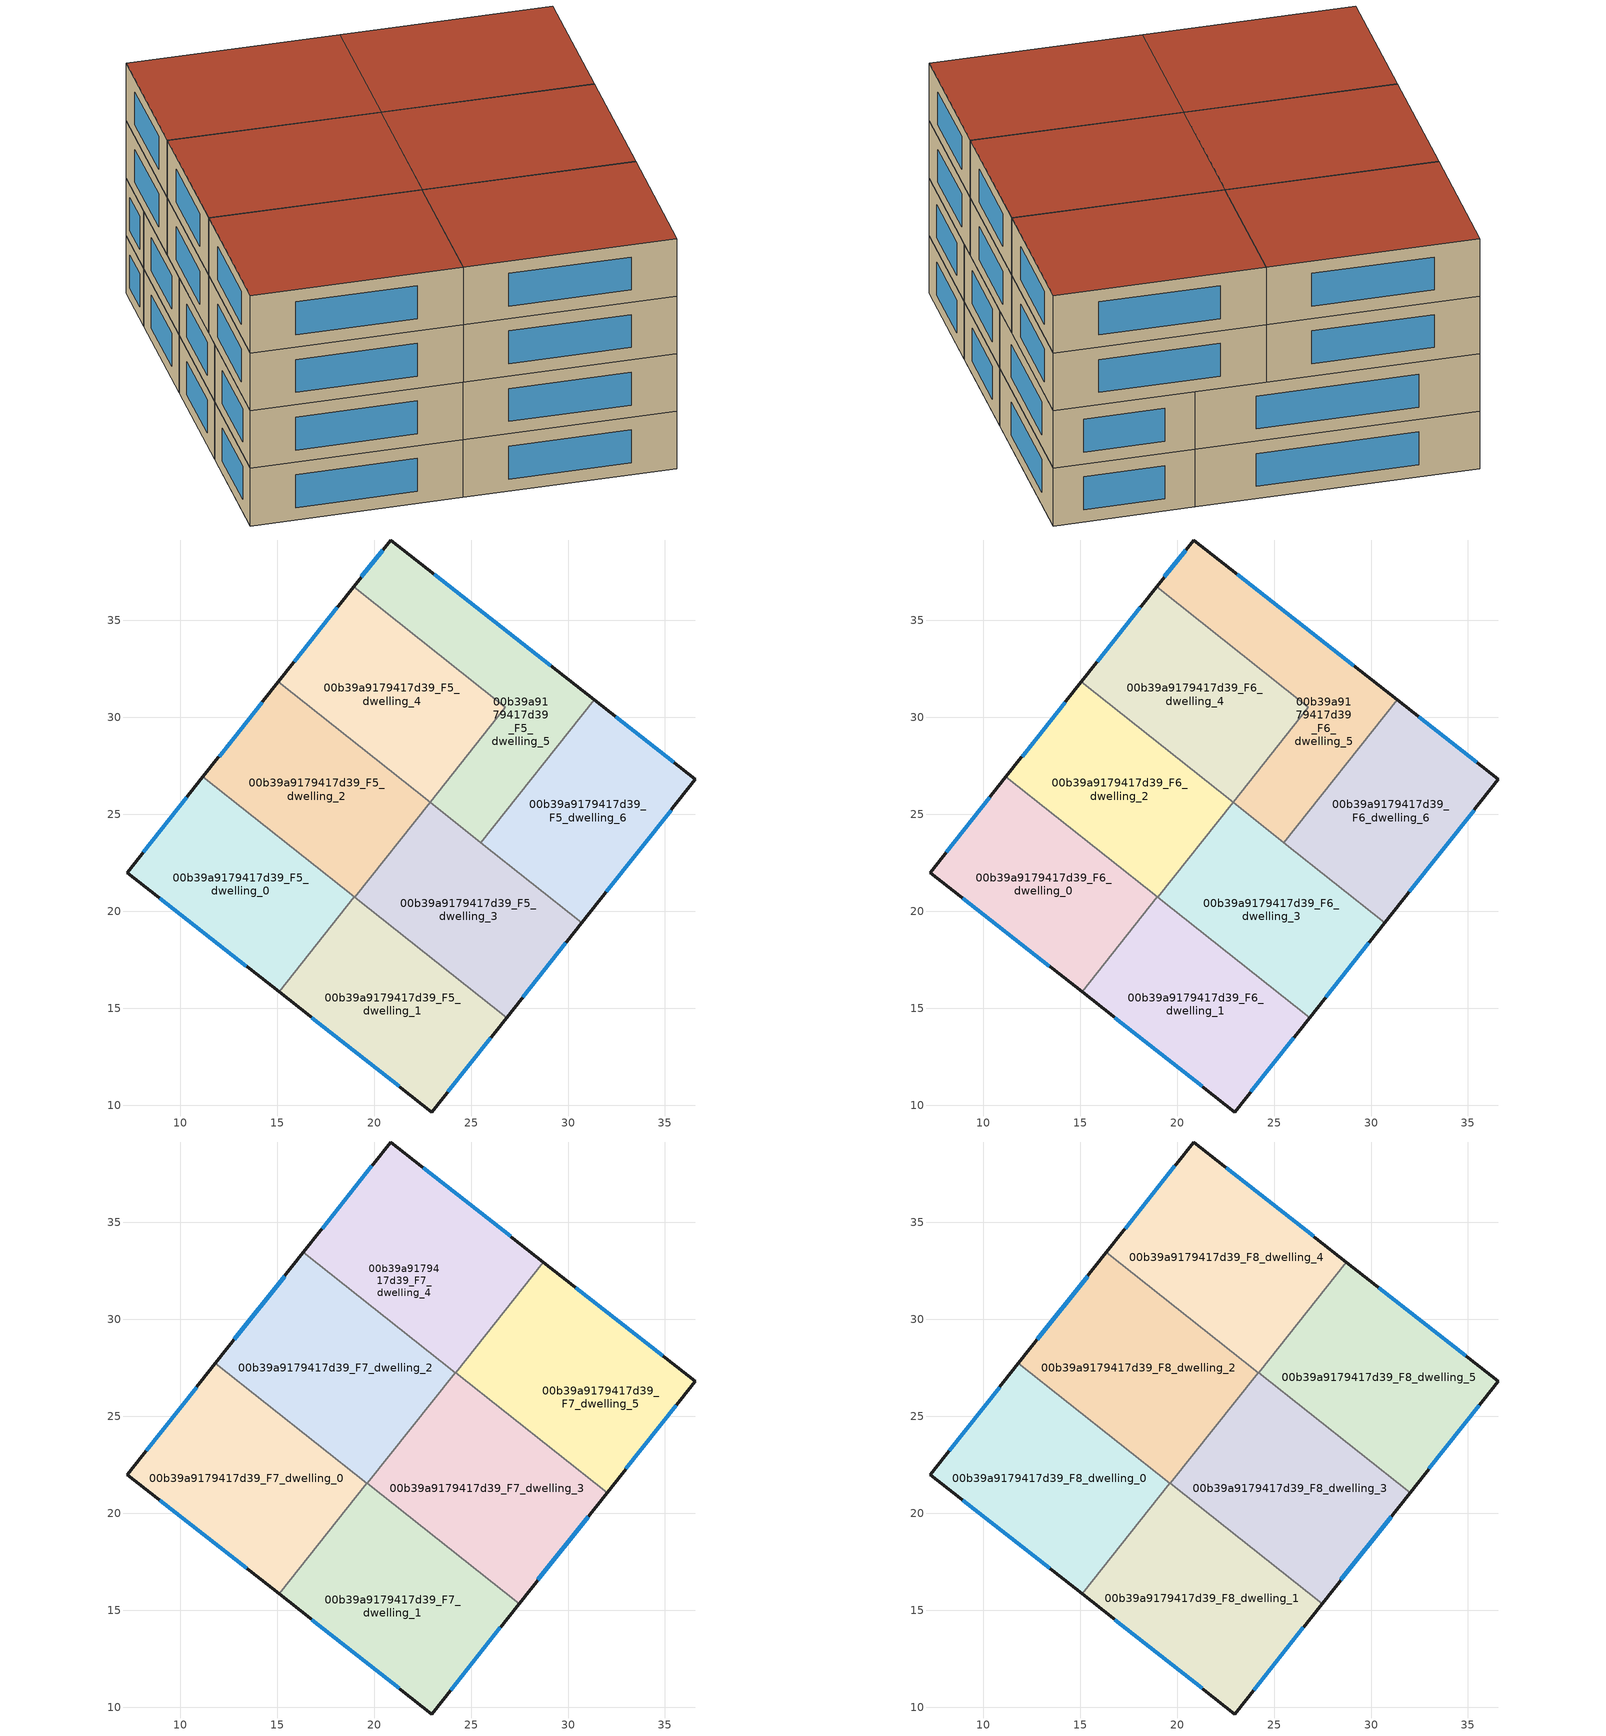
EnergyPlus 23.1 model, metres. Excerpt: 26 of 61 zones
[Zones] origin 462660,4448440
00b39a9179417d39_F5_dwelling_0
 floor to 00b39a9179417d39_F4_dwelling_0 (EU_floor_Construction): 18.98,20.74 15.1,15.84 7.27,21.99 11.18,26.92 z15
 wall outside (EU_wall_Construction): 11.18,26.92 7.27,21.99 15.1,15.84 z15:18
 wall to 00b39a9179417d39_F5_dwelling_1 (EU_wall_Construction): 15.1,15.84 18.98,20.74 z15:18
 wall to 00b39a9179417d39_F5_dwelling_2 (EU_wall_Construction): 18.98,20.74 11.18,26.92 z15:18
 window (EU_Window_Construction): 8.95,20.67 13.42,17.16 / 10.34,25.87 8.11,23.05 z15.64:17.36
00b39a9179417d39_F5_dwelling_1
 floor to 00b39a9179417d39_F4_dwelling_1 (EU_floor_Construction): 26.84,14.52 22.98,9.65 15.1,15.84 18.98,20.74 z15
 wall outside (EU_wall_Construction): 15.1,15.84 22.98,9.65 26.84,14.52 z15:18
 wall to 00b39a9179417d39_F5_dwelling_3 (EU_wall_Construction): 26.84,14.52 19.01,20.72 z15:18
 wall to 00b39a9179417d39_F5_dwelling_2 (EU_wall_Construction): 19.01,20.72 18.98,20.74 z15:18
 window (EU_Window_Construction): 23.8,10.69 26.01,13.48 / 16.79,14.51 21.29,10.98 z15.64:17.36
00b39a9179417d39_F5_dwelling_2
 floor to 00b39a9179417d39_F4_dwelling_2 (EU_floor_Construction): 22.89,25.62 19.01,20.72 11.18,26.92 15.06,31.82 z15
 wall outside (EU_wall_Construction): 15.06,31.82 11.18,26.92 z15:18
 wall to 00b39a9179417d39_F5_dwelling_4 (EU_wall_Construction): 22.89,25.62 15.06,31.82 z15:18
 wall to 00b39a9179417d39_F5_dwelling_3 (EU_wall_Construction): 19.01,20.72 22.89,25.62 z15:18
 window (EU_Window_Construction): 14.23,30.77 12.01,27.97 z15.64:17.36
00b39a9179417d39_F5_dwelling_3
 floor to 00b39a9179417d39_F4_dwelling_3 (EU_floor_Construction): 30.72,19.42 26.84,14.52 19.01,20.72 22.89,25.62 z15
 wall outside (EU_wall_Construction): 26.84,14.52 30.72,19.42 z15:18
 wall to 00b39a9179417d39_F5_dwelling_6 (EU_wall_Construction): 30.72,19.42 25.51,23.54 z15:18
 wall to 00b39a9179417d39_F5_dwelling_5 (EU_wall_Construction): 25.51,23.54 22.89,25.62 z15:18
 window (EU_Window_Construction): 27.67,15.57 29.89,18.37 z15.64:17.36
00b39a9179417d39_F5_dwelling_4
 floor to 00b39a9179417d39_F4_dwelling_4 (EU_floor_Construction): 26.77,30.52 22.89,25.62 15.06,31.82 18.94,36.72 z15
 wall outside (EU_wall_Construction): 18.94,36.72 15.06,31.82 z15:18
 wall to 00b39a9179417d39_F5_dwelling_5 (EU_wall_Construction): 22.89,25.62 26.77,30.52 18.94,36.72 z15:18
 window (EU_Window_Construction): 18.11,35.67 15.89,32.87 z15.64:17.36
00b39a9179417d39_F5_dwelling_5
 floor to 00b39a9179417d39_F4_dwelling_5 (EU_floor_Construction): 31.34,30.9 25.51,23.54 22.89,25.62 26.77,30.52 18.94,36.72 20.86,39.14 z15
 wall outside (EU_wall_Construction): 31.34,30.9 20.86,39.14 18.94,36.72 z15:18
 wall to 00b39a9179417d39_F5_dwelling_6 (EU_wall_Construction): 25.51,23.54 31.34,30.9 z15:18
 window (EU_Window_Construction): 20.45,38.62 19.35,37.24 / 29.1,32.67 23.1,37.38 z15.64:17.36
00b39a9179417d39_F5_dwelling_6
 floor to 00b39a9179417d39_F4_dwelling_6 (EU_floor_Construction): 36.56,26.8 30.72,19.42 25.51,23.54 31.34,30.9 z15
 wall outside (EU_wall_Construction): 30.72,19.42 36.56,26.8 31.34,30.9 z15:18
 window (EU_Window_Construction): 35.45,27.68 32.46,30.02 / 31.97,21 35.31,25.22 z15.64:17.36
00b39a9179417d39_F6_dwelling_0
 floor to 00b39a9179417d39_F5_dwelling_0 (EU_floor_Construction): 18.98,20.74 15.1,15.84 7.27,21.99 11.18,26.92 z18
 wall outside (EU_wall_Construction): 11.18,26.92 7.27,21.99 15.1,15.84 z18:21
 wall to 00b39a9179417d39_F6_dwelling_1 (EU_wall_Construction): 15.1,15.84 18.98,20.74 z18:21
 wall to 00b39a9179417d39_F6_dwelling_2 (EU_wall_Construction): 18.98,20.74 11.18,26.92 z18:21
 window (EU_Window_Construction): 8.95,20.67 13.42,17.16 / 10.34,25.87 8.11,23.05 z18.64:20.36
 ceiling adiabatic (EU_roof_Construction): 15.1,15.84 18.98,20.74 11.18,26.92 7.27,21.99 z21
00b39a9179417d39_F6_dwelling_1
 floor to 00b39a9179417d39_F5_dwelling_1 (EU_floor_Construction): 26.84,14.52 22.98,9.65 15.1,15.84 18.98,20.74 z18
 wall outside (EU_wall_Construction): 15.1,15.84 22.98,9.65 26.84,14.52 z18:21
 wall to 00b39a9179417d39_F6_dwelling_3 (EU_wall_Construction): 26.84,14.52 19.01,20.72 z18:21
 wall to 00b39a9179417d39_F6_dwelling_2 (EU_wall_Construction): 19.01,20.72 18.98,20.74 z18:21
 window (EU_Window_Construction): 23.8,10.69 26.01,13.48 / 16.79,14.51 21.29,10.98 z18.64:20.36
00b39a9179417d39_F6_dwelling_2
 floor to 00b39a9179417d39_F5_dwelling_2 (EU_floor_Construction): 22.89,25.62 19.01,20.72 11.18,26.92 15.06,31.82 z18
 wall outside (EU_wall_Construction): 15.06,31.82 11.18,26.92 z18:21
 wall to 00b39a9179417d39_F6_dwelling_4 (EU_wall_Construction): 22.89,25.62 15.06,31.82 z18:21
 wall to 00b39a9179417d39_F6_dwelling_3 (EU_wall_Construction): 19.01,20.72 22.89,25.62 z18:21
 window (EU_Window_Construction): 14.23,30.77 12.01,27.97 z18.64:20.36
 ceiling adiabatic (EU_roof_Construction): 19.65,21.54 22.89,25.62 15.06,31.82 11.83,27.74 z21; 18.99,20.74 19.63,21.55 11.83,27.74 11.18,26.92 z21
00b39a9179417d39_F6_dwelling_3
 floor to 00b39a9179417d39_F5_dwelling_3 (EU_floor_Construction): 30.72,19.42 26.84,14.52 19.01,20.72 22.89,25.62 z18
 wall outside (EU_wall_Construction): 26.84,14.52 30.72,19.42 z18:21
 wall to 00b39a9179417d39_F6_dwelling_6 (EU_wall_Construction): 30.72,19.42 25.51,23.54 z18:21
 wall to 00b39a9179417d39_F6_dwelling_5 (EU_wall_Construction): 25.51,23.54 22.89,25.62 z18:21
 window (EU_Window_Construction): 27.67,15.57 29.89,18.37 z18.64:20.36
 ceiling adiabatic (EU_roof_Construction): 27.48,15.33 30.72,19.42 22.89,25.62 19.65,21.54 z21
00b39a9179417d39_F6_dwelling_4
 floor to 00b39a9179417d39_F5_dwelling_4 (EU_floor_Construction): 26.77,30.52 22.89,25.62 15.06,31.82 18.94,36.72 z18
 wall outside (EU_wall_Construction): 18.94,36.72 15.06,31.82 z18:21
 wall to 00b39a9179417d39_F6_dwelling_5 (EU_wall_Construction): 22.89,25.62 26.77,30.52 18.94,36.72 z18:21
 window (EU_Window_Construction): 18.11,35.67 15.89,32.87 z18.64:20.36
 ceiling adiabatic (EU_roof_Construction): 22.89,25.62 24.18,27.25 16.35,33.46 15.06,31.82 z21
00b39a9179417d39_F6_dwelling_5
 floor to 00b39a9179417d39_F5_dwelling_5 (EU_floor_Construction): 31.34,30.9 25.51,23.54 22.89,25.62 26.77,30.52 18.94,36.72 20.86,39.14 z18
 wall outside (EU_wall_Construction): 31.34,30.9 20.86,39.14 18.94,36.72 z18:21
 wall to 00b39a9179417d39_F6_dwelling_6 (EU_wall_Construction): 25.51,23.54 31.34,30.9 z18:21
 window (EU_Window_Construction): 20.45,38.62 19.35,37.24 / 29.1,32.67 23.1,37.38 z18.64:20.36
 ceiling adiabatic (EU_roof_Construction): 25.51,23.54 26.81,25.17 24.18,27.25 22.89,25.62 z21
00b39a9179417d39_F6_dwelling_6
 floor to 00b39a9179417d39_F5_dwelling_6 (EU_floor_Construction): 36.56,26.8 30.72,19.42 25.51,23.54 31.34,30.9 z18
 wall outside (EU_wall_Construction): 30.72,19.42 36.56,26.8 31.34,30.9 z18:21
 window (EU_Window_Construction): 35.45,27.68 32.46,30.02 / 31.97,21 35.31,25.22 z18.64:20.36
 ceiling adiabatic (EU_roof_Construction): 30.72,19.42 32.01,21.05 26.81,25.17 25.51,23.54 z21
00b39a9179417d39_F7_dwelling_0
 floor adiabatic (EU_floor_Construction): 19.63,21.55 15.1,15.84 7.27,21.99 11.83,27.74 z21
 wall outside (EU_wall_Construction): 11.83,27.74 7.27,21.99 15.1,15.84 z21:24
 wall to 00b39a9179417d39_F7_dwelling_1 (EU_wall_Construction): 15.1,15.84 19.63,21.55 z21:24
 wall to 00b39a9179417d39_F7_dwelling_2 (EU_wall_Construction): 19.63,21.55 11.83,27.74 z21:24
 window (EU_Window_Construction): 8.95,20.67 13.43,17.16 / 10.85,26.51 8.25,23.22 z21.64:23.36
00b39a9179417d39_F7_dwelling_1
 floor to 00b39a9179417d39_F6_dwelling_1 (EU_floor_Construction): 26.83,14.52 22.98,9.65 15.1,15.84 18.99,20.74 z21
 floor to 00b39a9179417d39_F6_dwelling_3 (EU_floor_Construction): 27.48,15.33 26.83,14.52 19.01,20.72 19.65,21.54 z21
 floor to 00b39a9179417d39_F6_dwelling_2 (EU_floor_Construction): 19.65,21.54 19.01,20.72 18.99,20.74 19.63,21.55 z21
 wall outside (EU_wall_Construction): 15.1,15.84 22.98,9.65 27.48,15.33 z21:24
 wall to 00b39a9179417d39_F7_dwelling_3 (EU_wall_Construction): 27.48,15.33 19.65,21.54 z21:24
 wall to 00b39a9179417d39_F7_dwelling_2 (EU_wall_Construction): 19.65,21.54 19.63,21.55 z21:24
 window (EU_Window_Construction): 23.94,10.87 26.52,14.12 / 16.79,14.51 21.29,10.97 z21.64:23.36
00b39a9179417d39_F7_dwelling_2
 floor adiabatic (EU_floor_Construction): 24.18,27.25 19.65,21.54 11.83,27.74 16.35,33.46 z21
 wall outside (EU_wall_Construction): 16.35,33.46 11.83,27.74 z21:24
 wall to 00b39a9179417d39_F7_dwelling_3 (EU_wall_Construction): 19.65,21.54 24.18,27.25 z21:24
 wall to 00b39a9179417d39_F7_dwelling_4 (EU_wall_Construction): 24.18,27.25 16.35,33.46 z21:24
 window (EU_Window_Construction): 15.38,32.23 12.8,28.96 z21.64:23.36
00b39a9179417d39_F7_dwelling_3
 floor adiabatic (EU_floor_Construction): 32.01,21.05 27.48,15.33 19.65,21.54 24.18,27.25 z21
 wall outside (EU_wall_Construction): 27.48,15.33 32.01,21.05 z21:24
 wall to 00b39a9179417d39_F7_dwelling_5 (EU_wall_Construction): 32.01,21.05 24.2,27.24 z21:24
 wall to 00b39a9179417d39_F7_dwelling_4 (EU_wall_Construction): 24.2,27.24 24.18,27.25 z21:24
 window (EU_Window_Construction): 28.45,16.56 31.04,19.83 z21.64:23.36
00b39a9179417d39_F7_dwelling_4
 floor to 00b39a9179417d39_F6_dwelling_4 (EU_floor_Construction): 26.77,30.52 24.18,27.25 16.35,33.46 18.94,36.72 z21
 floor to 00b39a9179417d39_F6_dwelling_5 (EU_floor_Construction): 28.73,32.95 24.2,27.24 24.18,27.25 26.77,30.52 18.94,36.72 20.86,39.14 z21
 wall outside (EU_wall_Construction): 28.73,32.95 20.86,39.14 16.35,33.46 z21:24
 wall to 00b39a9179417d39_F7_dwelling_5 (EU_wall_Construction): 24.2,27.24 28.73,32.95 z21:24
 window (EU_Window_Construction): 27.05,34.28 22.55,37.82 / 19.89,37.92 17.32,34.67 z21.64:23.36
00b39a9179417d39_F7_dwelling_5
 floor to 00b39a9179417d39_F6_dwelling_5 (EU_floor_Construction): 31.34,30.9 26.81,25.17 24.2,27.24 28.73,32.95 z21
 floor to 00b39a9179417d39_F6_dwelling_6 (EU_floor_Construction): 36.56,26.8 32.01,21.05 26.81,25.17 31.34,30.9 z21
 wall outside (EU_wall_Construction): 32.01,21.05 36.56,26.8 28.73,32.95 z21:24
 window (EU_Window_Construction): 34.89,28.12 30.41,31.63 / 32.99,22.28 35.59,25.57 z21.64:23.36
00b39a9179417d39_F8_dwelling_0
 floor to 00b39a9179417d39_F7_dwelling_0 (EU_floor_Construction): 19.63,21.55 15.1,15.84 7.27,21.99 11.83,27.74 z24
 wall outside (EU_wall_Construction): 11.83,27.74 7.27,21.99 15.1,15.84 z24:27
 wall to 00b39a9179417d39_F8_dwelling_1 (EU_wall_Construction): 15.1,15.84 19.63,21.55 z24:27
 wall to 00b39a9179417d39_F8_dwelling_2 (EU_wall_Construction): 19.63,21.55 11.83,27.74 z24:27
 window (EU_Window_Construction): 8.95,20.67 13.43,17.16 / 10.85,26.51 8.25,23.22 z24.64:26.36
 roof outside (EU_roof_Construction): 15.1,15.84 19.63,21.55 11.83,27.74 7.27,21.99 z27
00b39a9179417d39_F8_dwelling_1
 floor to 00b39a9179417d39_F7_dwelling_1 (EU_floor_Construction): 27.48,15.33 22.98,9.65 15.1,15.84 19.63,21.55 z24
 wall outside (EU_wall_Construction): 15.1,15.84 22.98,9.65 27.48,15.33 z24:27
 wall to 00b39a9179417d39_F8_dwelling_3 (EU_wall_Construction): 27.48,15.33 19.65,21.54 z24:27
 wall to 00b39a9179417d39_F8_dwelling_2 (EU_wall_Construction): 19.65,21.54 19.63,21.55 z24:27
 window (EU_Window_Construction): 23.94,10.87 26.52,14.12 / 16.79,14.51 21.29,10.97 z24.64:26.36
 roof outside (EU_roof_Construction): 22.98,9.65 27.48,15.33 19.63,21.55 15.1,15.84 z27
00b39a9179417d39_F8_dwelling_2
 floor to 00b39a9179417d39_F7_dwelling_2 (EU_floor_Construction): 24.18,27.25 19.65,21.54 11.83,27.74 16.35,33.46 z24
 wall outside (EU_wall_Construction): 16.35,33.46 11.83,27.74 z24:27
 wall to 00b39a9179417d39_F8_dwelling_3 (EU_wall_Construction): 19.65,21.54 24.18,27.25 z24:27
 wall to 00b39a9179417d39_F8_dwelling_4 (EU_wall_Construction): 24.18,27.25 16.35,33.46 z24:27
 window (EU_Window_Construction): 15.38,32.23 12.8,28.96 z24.64:26.36
 roof outside (EU_roof_Construction): 19.65,21.54 24.18,27.25 16.35,33.46 11.83,27.74 z27
00b39a9179417d39_F8_dwelling_3
 floor to 00b39a9179417d39_F7_dwelling_3 (EU_floor_Construction): 32.01,21.05 27.48,15.33 19.65,21.54 24.18,27.25 z24
 wall outside (EU_wall_Construction): 27.48,15.33 32.01,21.05 z24:27
 wall to 00b39a9179417d39_F8_dwelling_5 (EU_wall_Construction): 32.01,21.05 24.2,27.24 z24:27
 wall to 00b39a9179417d39_F8_dwelling_4 (EU_wall_Construction): 24.2,27.24 24.18,27.25 z24:27
 window (EU_Window_Construction): 28.45,16.56 31.04,19.83 z24.64:26.36
 roof outside (EU_roof_Construction): 27.48,15.33 32.01,21.05 24.18,27.25 19.65,21.54 z27
00b39a9179417d39_F8_dwelling_4
 floor to 00b39a9179417d39_F7_dwelling_4 (EU_floor_Construction): 28.73,32.95 24.2,27.24 16.35,33.46 20.86,39.14 z24
 wall outside (EU_wall_Construction): 28.73,32.95 20.86,39.14 16.35,33.46 z24:27
 wall to 00b39a9179417d39_F8_dwelling_5 (EU_wall_Construction): 24.2,27.24 28.73,32.95 z24:27
 window (EU_Window_Construction): 27.05,34.28 22.55,37.82 / 19.89,37.92 17.32,34.67 z24.64:26.36
 roof outside (EU_roof_Construction): 24.2,27.24 28.73,32.95 20.86,39.14 16.35,33.46 z27
00b39a9179417d39_F8_dwelling_5
 floor to 00b39a9179417d39_F7_dwelling_5 (EU_floor_Construction): 36.56,26.8 32.01,21.05 24.2,27.24 28.73,32.95 z24
 wall outside (EU_wall_Construction): 32.01,21.05 36.56,26.8 28.73,32.95 z24:27
 window (EU_Window_Construction): 34.89,28.12 30.41,31.63 / 32.99,22.28 35.59,25.57 z24.64:26.36
 roof outside (EU_roof_Construction): 32.01,21.05 36.56,26.8 28.73,32.95 24.2,27.24 z27
[Building]
EU S2 Campaign: North Axis=0; Terrain=City; Solar Distribution=FullExterior
[Site:Location]
Yerevan-Zvartnots.Intl.AP: Latitude=40.15; Longitude=44.383; Time Zone=4; Elevation=854
[SizingPeriod:WeatherFileDays]
AnnualSizingPeriod: Begin Month=1; Begin Day of Month=1; End Month=12; End Day of Month=31; Day of Week for Start Day=Monday; Use Weather File Daylight Saving Period=No; Use Weather File Rain and Snow Indicators=No
[MATERIAL]
EU_InternalMass_Material: Roughness=MediumRough; Thickness=0.1; Conductivity=1; Density=1800; Specific Heat=900; Thermal Absorptance=0.9; Solar Absorptance=0.7; Visible Absorptance=0.7
[MATERIAL:NOMASS] Roughness=MediumRough; Thermal Absorptance=0.9; Solar Absorptance=0.7; Visible Absorptance=0.7
Name | Thermal Resistance
EU_wall_NoMass | 1.05043
EU_roof_NoMass | 1.45357
EU_floor_NoMass | 0.478065
[WINDOWMATERIAL:SIMPLEGLAZINGSYSTEM]
EU_Window_SimpleGlazing: UFactor=2.5566; Solar Heat Gain Coefficient=0.75; Visible Transmittance=0.75
[CONSTRUCTION]
EU_wall_Construction: EU_wall_NoMass
EU_roof_Construction: EU_roof_NoMass
EU_floor_Construction: EU_floor_NoMass
EU_Window_Construction: EU_Window_SimpleGlazing
EU_InternalMass_Construction: EU_InternalMass_Material
[ZONE] Type=1; Multiplier=1; Ceiling Height=autocalculate; Floor Area=autocalculate; Part of Total Floor Area=Yes
Name | Volume
00b39a9179417d39_F5_dwelling_0; 00b39a9179417d39_F6_dwelling_0 | 187.29
00b39a9179417d39_F7_dwelling_0; 00b39a9179417d39_F8_dwelling_0; 00b39a9179417d39_F7_dwelling_5; 00b39a9179417d39_F8_dwelling_5 | 218.522
00b39a9179417d39_F5_dwelling_1; 00b39a9179417d39_F6_dwelling_1 | 187.307
00b39a9179417d39_F7_dwelling_1; 00b39a9179417d39_F8_dwelling_1; 00b39a9179417d39_F7_dwelling_4; 00b39a9179417d39_F8_dwelling_4 | 218.504
00b39a9179417d39_F5_dwelling_2; 00b39a9179417d39_F6_dwelling_2; 00b39a9179417d39_F5_dwelling_4; 00b39a9179417d39_F6_dwelling_4 | 187.315
00b39a9179417d39_F7_dwelling_2; 00b39a9179417d39_F8_dwelling_2 | 218.518
00b39a9179417d39_F5_dwelling_3; 00b39a9179417d39_F6_dwelling_3 | 187.3
00b39a9179417d39_F7_dwelling_3; 00b39a9179417d39_F8_dwelling_3 | 218.501
00b39a9179417d39_F5_dwelling_5; 00b39a9179417d39_F6_dwelling_5 | 187.301
00b39a9179417d39_F5_dwelling_6; 00b39a9179417d39_F6_dwelling_6 | 187.285
[INTERNALMASS] Construction=EU_InternalMass_Construction
Name | Zone or ZoneList | Surface Area
00b39a9179417d39_F5_dwelling_0_EU_InternalMass | 00b39a9179417d39_F5_dwelling_0 | 62.4297
00b39a9179417d39_F5_dwelling_1_EU_InternalMass | 00b39a9179417d39_F5_dwelling_1 | 62.4364
00b39a9179417d39_F5_dwelling_2_EU_InternalMass | 00b39a9179417d39_F5_dwelling_2 | 62.4383
00b39a9179417d39_F5_dwelling_3_EU_InternalMass | 00b39a9179417d39_F5_dwelling_3 | 62.4334
00b39a9179417d39_F5_dwelling_4_EU_InternalMass | 00b39a9179417d39_F5_dwelling_4 | 62.4383
00b39a9179417d39_F5_dwelling_5_EU_InternalMass | 00b39a9179417d39_F5_dwelling_5 | 62.4339
00b39a9179417d39_F5_dwelling_6_EU_InternalMass | 00b39a9179417d39_F5_dwelling_6 | 62.4277
00b39a9179417d39_F6_dwelling_0_EU_InternalMass | 00b39a9179417d39_F6_dwelling_0 | 62.4297
00b39a9179417d39_F6_dwelling_1_EU_InternalMass | 00b39a9179417d39_F6_dwelling_1 | 62.4364
00b39a9179417d39_F6_dwelling_2_EU_InternalMass | 00b39a9179417d39_F6_dwelling_2 | 62.4383
00b39a9179417d39_F6_dwelling_3_EU_InternalMass | 00b39a9179417d39_F6_dwelling_3 | 62.4334
00b39a9179417d39_F6_dwelling_4_EU_InternalMass | 00b39a9179417d39_F6_dwelling_4 | 62.4383
00b39a9179417d39_F6_dwelling_5_EU_InternalMass | 00b39a9179417d39_F6_dwelling_5 | 62.4339
00b39a9179417d39_F6_dwelling_6_EU_InternalMass | 00b39a9179417d39_F6_dwelling_6 | 62.4277
00b39a9179417d39_F7_dwelling_0_EU_InternalMass | 00b39a9179417d39_F7_dwelling_0 | 72.8399
00b39a9179417d39_F7_dwelling_1_EU_InternalMass | 00b39a9179417d39_F7_dwelling_1 | 72.8328
00b39a9179417d39_F7_dwelling_2_EU_InternalMass | 00b39a9179417d39_F7_dwelling_2 | 72.838
00b39a9179417d39_F7_dwelling_3_EU_InternalMass | 00b39a9179417d39_F7_dwelling_3 | 72.8323
00b39a9179417d39_F7_dwelling_4_EU_InternalMass | 00b39a9179417d39_F7_dwelling_4 | 72.8328
00b39a9179417d39_F7_dwelling_5_EU_InternalMass | 00b39a9179417d39_F7_dwelling_5 | 72.8399
00b39a9179417d39_F8_dwelling_0_EU_InternalMass | 00b39a9179417d39_F8_dwelling_0 | 72.8399
00b39a9179417d39_F8_dwelling_1_EU_InternalMass | 00b39a9179417d39_F8_dwelling_1 | 72.8328
00b39a9179417d39_F8_dwelling_2_EU_InternalMass | 00b39a9179417d39_F8_dwelling_2 | 72.838
00b39a9179417d39_F8_dwelling_3_EU_InternalMass | 00b39a9179417d39_F8_dwelling_3 | 72.8323
00b39a9179417d39_F8_dwelling_4_EU_InternalMass | 00b39a9179417d39_F8_dwelling_4 | 72.8328
00b39a9179417d39_F8_dwelling_5_EU_InternalMass | 00b39a9179417d39_F8_dwelling_5 | 72.8399
[OTHEREQUIPMENT] Fuel Type=Electricity; Design Level Calculation Method=Watts/Area; Power per Zone Floor Area=1; Fraction Latent=0; Fraction Radiant=0; Fraction Lost=0; Carbon Dioxide Generation Rate=0; EndUse Subcategory=EU_Step8_InternalGains
Name | Zone or ZoneList or Space or SpaceList | Schedule
EU_Step8_InternalGain_00b39a9179417d39_F5_dwelling_0_f000 | 00b39a9179417d39_F5_dwelling_0 | EU_Step8_GainSchedule_00b39a9179417d39_F5_dwelling_0_f000
EU_Step8_InternalGain_00b39a9179417d39_F5_dwelling_1_f000 | 00b39a9179417d39_F5_dwelling_1 | EU_Step8_GainSchedule_00b39a9179417d39_F5_dwelling_1_f000
EU_Step8_InternalGain_00b39a9179417d39_F5_dwelling_2_f000 | 00b39a9179417d39_F5_dwelling_2 | EU_Step8_GainSchedule_00b39a9179417d39_F5_dwelling_2_f000
EU_Step8_InternalGain_00b39a9179417d39_F5_dwelling_3_f000 | 00b39a9179417d39_F5_dwelling_3 | EU_Step8_GainSchedule_00b39a9179417d39_F5_dwelling_3_f000
EU_Step8_InternalGain_00b39a9179417d39_F5_dwelling_4_f000 | 00b39a9179417d39_F5_dwelling_4 | EU_Step8_GainSchedule_00b39a9179417d39_F5_dwelling_4_f000
EU_Step8_InternalGain_00b39a9179417d39_F5_dwelling_5_f000 | 00b39a9179417d39_F5_dwelling_5 | EU_Step8_GainSchedule_00b39a9179417d39_F5_dwelling_5_f000
EU_Step8_InternalGain_00b39a9179417d39_F5_dwelling_6_f000 | 00b39a9179417d39_F5_dwelling_6 | EU_Step8_GainSchedule_00b39a9179417d39_F5_dwelling_6_f000
EU_Step8_InternalGain_00b39a9179417d39_F6_dwelling_0_f000 | 00b39a9179417d39_F6_dwelling_0 | EU_Step8_GainSchedule_00b39a9179417d39_F6_dwelling_0_f000
EU_Step8_InternalGain_00b39a9179417d39_F6_dwelling_1_f000 | 00b39a9179417d39_F6_dwelling_1 | EU_Step8_GainSchedule_00b39a9179417d39_F6_dwelling_1_f000
EU_Step8_InternalGain_00b39a9179417d39_F6_dwelling_2_f000 | 00b39a9179417d39_F6_dwelling_2 | EU_Step8_GainSchedule_00b39a9179417d39_F6_dwelling_2_f000
EU_Step8_InternalGain_00b39a9179417d39_F6_dwelling_3_f000 | 00b39a9179417d39_F6_dwelling_3 | EU_Step8_GainSchedule_00b39a9179417d39_F6_dwelling_3_f000
EU_Step8_InternalGain_00b39a9179417d39_F6_dwelling_4_f000 | 00b39a9179417d39_F6_dwelling_4 | EU_Step8_GainSchedule_00b39a9179417d39_F6_dwelling_4_f000
EU_Step8_InternalGain_00b39a9179417d39_F6_dwelling_5_f000 | 00b39a9179417d39_F6_dwelling_5 | EU_Step8_GainSchedule_00b39a9179417d39_F6_dwelling_5_f000
EU_Step8_InternalGain_00b39a9179417d39_F6_dwelling_6_f000 | 00b39a9179417d39_F6_dwelling_6 | EU_Step8_GainSchedule_00b39a9179417d39_F6_dwelling_6_f000
EU_Step8_InternalGain_00b39a9179417d39_F7_dwelling_0_f000 | 00b39a9179417d39_F7_dwelling_0 | EU_Step8_GainSchedule_00b39a9179417d39_F7_dwelling_0_f000
EU_Step8_InternalGain_00b39a9179417d39_F7_dwelling_1_f000 | 00b39a9179417d39_F7_dwelling_1 | EU_Step8_GainSchedule_00b39a9179417d39_F7_dwelling_1_f000
EU_Step8_InternalGain_00b39a9179417d39_F7_dwelling_2_f000 | 00b39a9179417d39_F7_dwelling_2 | EU_Step8_GainSchedule_00b39a9179417d39_F7_dwelling_2_f000
EU_Step8_InternalGain_00b39a9179417d39_F7_dwelling_3_f000 | 00b39a9179417d39_F7_dwelling_3 | EU_Step8_GainSchedule_00b39a9179417d39_F7_dwelling_3_f000
EU_Step8_InternalGain_00b39a9179417d39_F7_dwelling_4_f000 | 00b39a9179417d39_F7_dwelling_4 | EU_Step8_GainSchedule_00b39a9179417d39_F7_dwelling_4_f000
EU_Step8_InternalGain_00b39a9179417d39_F7_dwelling_5_f000 | 00b39a9179417d39_F7_dwelling_5 | EU_Step8_GainSchedule_00b39a9179417d39_F7_dwelling_5_f000
EU_Step8_InternalGain_00b39a9179417d39_F8_dwelling_0_f000 | 00b39a9179417d39_F8_dwelling_0 | EU_Step8_GainSchedule_00b39a9179417d39_F8_dwelling_0_f000
EU_Step8_InternalGain_00b39a9179417d39_F8_dwelling_1_f000 | 00b39a9179417d39_F8_dwelling_1 | EU_Step8_GainSchedule_00b39a9179417d39_F8_dwelling_1_f000
EU_Step8_InternalGain_00b39a9179417d39_F8_dwelling_2_f000 | 00b39a9179417d39_F8_dwelling_2 | EU_Step8_GainSchedule_00b39a9179417d39_F8_dwelling_2_f000
EU_Step8_InternalGain_00b39a9179417d39_F8_dwelling_3_f000 | 00b39a9179417d39_F8_dwelling_3 | EU_Step8_GainSchedule_00b39a9179417d39_F8_dwelling_3_f000
EU_Step8_InternalGain_00b39a9179417d39_F8_dwelling_4_f000 | 00b39a9179417d39_F8_dwelling_4 | EU_Step8_GainSchedule_00b39a9179417d39_F8_dwelling_4_f000
EU_Step8_InternalGain_00b39a9179417d39_F8_dwelling_5_f000 | 00b39a9179417d39_F8_dwelling_5 | EU_Step8_GainSchedule_00b39a9179417d39_F8_dwelling_5_f000
[ZONEVENTILATION:DESIGNFLOWRATE] Schedule=EU_AlwaysOn; Design Flow Rate Calculation Method=AirChanges/Hour; Air Changes per Hour=0.557805; Ventilation Type=Natural; Fan Pressure Rise=0; Fan Total Efficiency=1; Constant Term Coefficient=1; Temperature Term Coefficient=0; Velocity Term Coefficient=0; Velocity Squared Term Coefficient=0; Minimum Indoor Temperature=-100; Maximum Indoor Temperature=100; Delta Temperature=-100; Minimum Outdoor Temperature=-100; Maximum Outdoor Temperature=100; Maximum Wind Speed=40
Name | Zone or ZoneList or Space or SpaceList
EU_ConstantAir_00b39a9179417d39_F5_dwelling_0 | 00b39a9179417d39_F5_dwelling_0
EU_ConstantAir_00b39a9179417d39_F5_dwelling_1 | 00b39a9179417d39_F5_dwelling_1
EU_ConstantAir_00b39a9179417d39_F5_dwelling_2 | 00b39a9179417d39_F5_dwelling_2
EU_ConstantAir_00b39a9179417d39_F5_dwelling_3 | 00b39a9179417d39_F5_dwelling_3
EU_ConstantAir_00b39a9179417d39_F5_dwelling_4 | 00b39a9179417d39_F5_dwelling_4
EU_ConstantAir_00b39a9179417d39_F5_dwelling_5 | 00b39a9179417d39_F5_dwelling_5
EU_ConstantAir_00b39a9179417d39_F5_dwelling_6 | 00b39a9179417d39_F5_dwelling_6
EU_ConstantAir_00b39a9179417d39_F6_dwelling_0 | 00b39a9179417d39_F6_dwelling_0
EU_ConstantAir_00b39a9179417d39_F6_dwelling_1 | 00b39a9179417d39_F6_dwelling_1
EU_ConstantAir_00b39a9179417d39_F6_dwelling_2 | 00b39a9179417d39_F6_dwelling_2
EU_ConstantAir_00b39a9179417d39_F6_dwelling_3 | 00b39a9179417d39_F6_dwelling_3
EU_ConstantAir_00b39a9179417d39_F6_dwelling_4 | 00b39a9179417d39_F6_dwelling_4
EU_ConstantAir_00b39a9179417d39_F6_dwelling_5 | 00b39a9179417d39_F6_dwelling_5
EU_ConstantAir_00b39a9179417d39_F6_dwelling_6 | 00b39a9179417d39_F6_dwelling_6
EU_ConstantAir_00b39a9179417d39_F7_dwelling_0 | 00b39a9179417d39_F7_dwelling_0
EU_ConstantAir_00b39a9179417d39_F7_dwelling_1 | 00b39a9179417d39_F7_dwelling_1
EU_ConstantAir_00b39a9179417d39_F7_dwelling_2 | 00b39a9179417d39_F7_dwelling_2
EU_ConstantAir_00b39a9179417d39_F7_dwelling_3 | 00b39a9179417d39_F7_dwelling_3
EU_ConstantAir_00b39a9179417d39_F7_dwelling_4 | 00b39a9179417d39_F7_dwelling_4
EU_ConstantAir_00b39a9179417d39_F7_dwelling_5 | 00b39a9179417d39_F7_dwelling_5
EU_ConstantAir_00b39a9179417d39_F8_dwelling_0 | 00b39a9179417d39_F8_dwelling_0
EU_ConstantAir_00b39a9179417d39_F8_dwelling_1 | 00b39a9179417d39_F8_dwelling_1
EU_ConstantAir_00b39a9179417d39_F8_dwelling_2 | 00b39a9179417d39_F8_dwelling_2
EU_ConstantAir_00b39a9179417d39_F8_dwelling_3 | 00b39a9179417d39_F8_dwelling_3
EU_ConstantAir_00b39a9179417d39_F8_dwelling_4 | 00b39a9179417d39_F8_dwelling_4
EU_ConstantAir_00b39a9179417d39_F8_dwelling_5 | 00b39a9179417d39_F8_dwelling_5
[HVACTEMPLATE:THERMOSTAT] Constant Heating Setpoint=20; Constant Cooling Setpoint=50
EU_HeatOnly_00b39a9179417d39_F1_dwelling_2; EU_HeatOnly_00b39a9179417d39_F1_dwelling_3; EU_HeatOnly_00b39a9179417d39_F1_dwelling_4; EU_HeatOnly_00b39a9179417d39_F1_dwelling_5; EU_HeatOnly_00b39a9179417d39_F1_dwelling_6; EU_HeatOnly_00b39a9179417d39_F2_dwelling_0; EU_HeatOnly_00b39a9179417d39_F2_dwelling_1; EU_HeatOnly_00b39a9179417d39_F2_dwelling_2; EU_HeatOnly_00b39a9179417d39_F2_dwelling_3; EU_HeatOnly_00b39a9179417d39_F2_dwelling_4; EU_HeatOnly_00b39a9179417d39_F2_dwelling_5; EU_HeatOnly_00b39a9179417d39_F2_dwelling_6; EU_HeatOnly_00b39a9179417d39_F3_dwelling_0; EU_HeatOnly_00b39a9179417d39_F3_dwelling_1; EU_HeatOnly_00b39a9179417d39_F3_dwelling_2; EU_HeatOnly_00b39a9179417d39_F3_dwelling_3; EU_HeatOnly_00b39a9179417d39_F3_dwelling_4; EU_HeatOnly_00b39a9179417d39_F3_dwelling_5; EU_HeatOnly_00b39a9179417d39_F3_dwelling_6; EU_HeatOnly_00b39a9179417d39_F4_dwelling_0; EU_HeatOnly_00b39a9179417d39_F4_dwelling_1; EU_HeatOnly_00b39a9179417d39_F4_dwelling_2; EU_HeatOnly_00b39a9179417d39_F4_dwelling_3; EU_HeatOnly_00b39a9179417d39_F4_dwelling_4; EU_HeatOnly_00b39a9179417d39_F4_dwelling_5; EU_HeatOnly_00b39a9179417d39_F4_dwelling_6; EU_HeatOnly_00b39a9179417d39_F5_dwelling_0; EU_HeatOnly_00b39a9179417d39_F5_dwelling_1; EU_HeatOnly_00b39a9179417d39_F5_dwelling_2; EU_HeatOnly_00b39a9179417d39_F5_dwelling_3; EU_HeatOnly_00b39a9179417d39_F5_dwelling_4; EU_HeatOnly_00b39a9179417d39_F5_dwelling_5; EU_HeatOnly_00b39a9179417d39_F5_dwelling_6; EU_HeatOnly_00b39a9179417d39_F6_dwelling_0; EU_HeatOnly_00b39a9179417d39_F6_dwelling_1; EU_HeatOnly_00b39a9179417d39_F6_dwelling_2; EU_HeatOnly_00b39a9179417d39_F6_dwelling_3; EU_HeatOnly_00b39a9179417d39_F6_dwelling_4; EU_HeatOnly_00b39a9179417d39_F6_dwelling_5; EU_HeatOnly_00b39a9179417d39_F6_dwelling_6; EU_HeatOnly_00b39a9179417d39_F7_dwelling_0; EU_HeatOnly_00b39a9179417d39_F7_dwelling_1; EU_HeatOnly_00b39a9179417d39_F7_dwelling_2; EU_HeatOnly_00b39a9179417d39_F7_dwelling_3; EU_HeatOnly_00b39a9179417d39_F7_dwelling_4; EU_HeatOnly_00b39a9179417d39_F7_dwelling_5; EU_HeatOnly_00b39a9179417d39_F8_dwelling_0; EU_HeatOnly_00b39a9179417d39_F8_dwelling_1; EU_HeatOnly_00b39a9179417d39_F8_dwelling_2; EU_HeatOnly_00b39a9179417d39_F8_dwelling_3; EU_HeatOnly_00b39a9179417d39_F8_dwelling_4; EU_HeatOnly_00b39a9179417d39_F8_dwelling_5
[HVACTEMPLATE:ZONE:IDEALLOADSAIRSYSTEM] System Availability Schedule=EU_AlwaysOn; Maximum Heating Supply Air Temperature=50; Minimum Cooling Supply Air Temperature=13; Maximum Heating Supply Air Humidity Ratio=0.0156; Minimum Cooling Supply Air Humidity Ratio=0.0077; Heating Limit=NoLimit; Cooling Limit=NoLimit; Heating Availability Schedule=EU_AlwaysOn; Cooling Availability Schedule=EU_CoolingOff; Dehumidification Control Type=ConstantSensibleHeatRatio; Cooling Sensible Heat Ratio=0.7; Dehumidification Setpoint=60; Humidification Control Type=None; Humidification Setpoint=30; Outdoor Air Method=None; Outdoor Air Flow Rate per Person=0.00944; Outdoor Air Flow Rate per Zone Floor Area=0; Outdoor Air Flow Rate per Zone=0; Demand Controlled Ventilation Type=None; Outdoor Air Economizer Type=NoEconomizer; Heat Recovery Type=None; Sensible Heat Recovery Effectiveness=0.7; Latent Heat Recovery Effectiveness=0.65
Name | Template Thermostat
00b39a9179417d39_F5_dwelling_0 | EU_HeatOnly_00b39a9179417d39_F5_dwelling_0
00b39a9179417d39_F5_dwelling_1 | EU_HeatOnly_00b39a9179417d39_F5_dwelling_1
00b39a9179417d39_F5_dwelling_2 | EU_HeatOnly_00b39a9179417d39_F5_dwelling_2
00b39a9179417d39_F5_dwelling_3 | EU_HeatOnly_00b39a9179417d39_F5_dwelling_3
00b39a9179417d39_F5_dwelling_4 | EU_HeatOnly_00b39a9179417d39_F5_dwelling_4
00b39a9179417d39_F5_dwelling_5 | EU_HeatOnly_00b39a9179417d39_F5_dwelling_5
00b39a9179417d39_F5_dwelling_6 | EU_HeatOnly_00b39a9179417d39_F5_dwelling_6
00b39a9179417d39_F6_dwelling_0 | EU_HeatOnly_00b39a9179417d39_F6_dwelling_0
00b39a9179417d39_F6_dwelling_1 | EU_HeatOnly_00b39a9179417d39_F6_dwelling_1
00b39a9179417d39_F6_dwelling_2 | EU_HeatOnly_00b39a9179417d39_F6_dwelling_2
00b39a9179417d39_F6_dwelling_3 | EU_HeatOnly_00b39a9179417d39_F6_dwelling_3
00b39a9179417d39_F6_dwelling_4 | EU_HeatOnly_00b39a9179417d39_F6_dwelling_4
00b39a9179417d39_F6_dwelling_5 | EU_HeatOnly_00b39a9179417d39_F6_dwelling_5
00b39a9179417d39_F6_dwelling_6 | EU_HeatOnly_00b39a9179417d39_F6_dwelling_6
00b39a9179417d39_F7_dwelling_0 | EU_HeatOnly_00b39a9179417d39_F7_dwelling_0
00b39a9179417d39_F7_dwelling_1 | EU_HeatOnly_00b39a9179417d39_F7_dwelling_1
00b39a9179417d39_F7_dwelling_2 | EU_HeatOnly_00b39a9179417d39_F7_dwelling_2
00b39a9179417d39_F7_dwelling_3 | EU_HeatOnly_00b39a9179417d39_F7_dwelling_3
00b39a9179417d39_F7_dwelling_4 | EU_HeatOnly_00b39a9179417d39_F7_dwelling_4
00b39a9179417d39_F7_dwelling_5 | EU_HeatOnly_00b39a9179417d39_F7_dwelling_5
00b39a9179417d39_F8_dwelling_0 | EU_HeatOnly_00b39a9179417d39_F8_dwelling_0
00b39a9179417d39_F8_dwelling_1 | EU_HeatOnly_00b39a9179417d39_F8_dwelling_1
00b39a9179417d39_F8_dwelling_2 | EU_HeatOnly_00b39a9179417d39_F8_dwelling_2
00b39a9179417d39_F8_dwelling_3 | EU_HeatOnly_00b39a9179417d39_F8_dwelling_3
00b39a9179417d39_F8_dwelling_4 | EU_HeatOnly_00b39a9179417d39_F8_dwelling_4
00b39a9179417d39_F8_dwelling_5 | EU_HeatOnly_00b39a9179417d39_F8_dwelling_5
[SIZING:ZONE] Zone Cooling Design Supply Air Temperature Input Method=SupplyAirTemperature; Zone Cooling Design Supply Air Temperature=13; Zone Heating Design Supply Air Temperature Input Method=SupplyAirTemperature; Zone Heating Design Supply Air Temperature=50; Zone Cooling Design Supply Air Humidity Ratio=0.008; Zone Heating Design Supply Air Humidity Ratio=0.008; Cooling Design Air Flow Method=DesignDay; Cooling Design Air Flow Rate=0; Cooling Minimum Air Flow per Zone Floor Area=0.000762; Cooling Minimum Air Flow=0; Cooling Minimum Air Flow Fraction=0.2; Heating Design Air Flow Method=DesignDay; Heating Design Air Flow Rate=0; Heating Maximum Air Flow per Zone Floor Area=0.002032; Heating Maximum Air Flow=0.141576; Heating Maximum Air Flow Fraction=0.3; Account for Dedicated Outdoor Air System=No; Dedicated Outdoor Air System Control Strategy=NeutralSupplyAir; Dedicated Outdoor Air Low Setpoint Temperature for Design=autosize; Dedicated Outdoor Air High Setpoint Temperature for Design=autosize; Zone Load Sizing Method=Sensible Load Only No Latent Load; Zone Latent Cooling Design Supply Air Humidity Ratio Input Method=HumidityRatioDifference; Zone Cooling Design Supply Air Humidity Ratio Difference=0.005; Zone Latent Heating Design Supply Air Humidity Ratio Input Method=HumidityRatioDifference; Zone Humidification Design Supply Air Humidity Ratio Difference=0.005
00b39a9179417d39_F5_dwelling_0; 00b39a9179417d39_F5_dwelling_1; 00b39a9179417d39_F5_dwelling_2; 00b39a9179417d39_F5_dwelling_3; 00b39a9179417d39_F5_dwelling_4; 00b39a9179417d39_F5_dwelling_5; 00b39a9179417d39_F5_dwelling_6; 00b39a9179417d39_F6_dwelling_0; 00b39a9179417d39_F6_dwelling_1; 00b39a9179417d39_F6_dwelling_2; 00b39a9179417d39_F6_dwelling_3; 00b39a9179417d39_F6_dwelling_4; 00b39a9179417d39_F6_dwelling_5; 00b39a9179417d39_F6_dwelling_6; 00b39a9179417d39_F7_dwelling_0; 00b39a9179417d39_F7_dwelling_1; 00b39a9179417d39_F7_dwelling_2; 00b39a9179417d39_F7_dwelling_3; 00b39a9179417d39_F7_dwelling_4; 00b39a9179417d39_F7_dwelling_5; 00b39a9179417d39_F8_dwelling_0; 00b39a9179417d39_F8_dwelling_1; 00b39a9179417d39_F8_dwelling_2; 00b39a9179417d39_F8_dwelling_3; 00b39a9179417d39_F8_dwelling_4; 00b39a9179417d39_F8_dwelling_5
[SCHEDULE:CONSTANT]
Name | Hourly Value
EU_AlwaysOn | 1
EU_CoolingOff | 0
[SCHEDULE:FILE] Column Number=1; Rows to Skip at Top=0; Number of Hours of Data=8760; Column Separator=Comma; Interpolate to Timestep=No; Minutes per Item=60; Adjust Schedule for Daylight Savings=Yes
Name | File
EU_Step8_GainSchedule_00b39a9179417d39_F5_dwelling_0_f000 | ../../schedules/00b39a9179417d39/00b39a9179417d39_F5_dwelling_0_f000_gain.csv
EU_Step8_GainSchedule_00b39a9179417d39_F5_dwelling_1_f000 | ../../schedules/00b39a9179417d39/00b39a9179417d39_F5_dwelling_1_f000_gain.csv
EU_Step8_GainSchedule_00b39a9179417d39_F5_dwelling_2_f000 | ../../schedules/00b39a9179417d39/00b39a9179417d39_F5_dwelling_2_f000_gain.csv
EU_Step8_GainSchedule_00b39a9179417d39_F5_dwelling_3_f000 | ../../schedules/00b39a9179417d39/00b39a9179417d39_F5_dwelling_3_f000_gain.csv
EU_Step8_GainSchedule_00b39a9179417d39_F5_dwelling_4_f000 | ../../schedules/00b39a9179417d39/00b39a9179417d39_F5_dwelling_4_f000_gain.csv
EU_Step8_GainSchedule_00b39a9179417d39_F5_dwelling_5_f000 | ../../schedules/00b39a9179417d39/00b39a9179417d39_F5_dwelling_5_f000_gain.csv
EU_Step8_GainSchedule_00b39a9179417d39_F5_dwelling_6_f000 | ../../schedules/00b39a9179417d39/00b39a9179417d39_F5_dwelling_6_f000_gain.csv
EU_Step8_GainSchedule_00b39a9179417d39_F6_dwelling_0_f000 | ../../schedules/00b39a9179417d39/00b39a9179417d39_F6_dwelling_0_f000_gain.csv
EU_Step8_GainSchedule_00b39a9179417d39_F6_dwelling_1_f000 | ../../schedules/00b39a9179417d39/00b39a9179417d39_F6_dwelling_1_f000_gain.csv
EU_Step8_GainSchedule_00b39a9179417d39_F6_dwelling_2_f000 | ../../schedules/00b39a9179417d39/00b39a9179417d39_F6_dwelling_2_f000_gain.csv
EU_Step8_GainSchedule_00b39a9179417d39_F6_dwelling_3_f000 | ../../schedules/00b39a9179417d39/00b39a9179417d39_F6_dwelling_3_f000_gain.csv
EU_Step8_GainSchedule_00b39a9179417d39_F6_dwelling_4_f000 | ../../schedules/00b39a9179417d39/00b39a9179417d39_F6_dwelling_4_f000_gain.csv
EU_Step8_GainSchedule_00b39a9179417d39_F6_dwelling_5_f000 | ../../schedules/00b39a9179417d39/00b39a9179417d39_F6_dwelling_5_f000_gain.csv
EU_Step8_GainSchedule_00b39a9179417d39_F6_dwelling_6_f000 | ../../schedules/00b39a9179417d39/00b39a9179417d39_F6_dwelling_6_f000_gain.csv
EU_Step8_GainSchedule_00b39a9179417d39_F7_dwelling_0_f000 | ../../schedules/00b39a9179417d39/00b39a9179417d39_F7_dwelling_0_f000_gain.csv
EU_Step8_GainSchedule_00b39a9179417d39_F7_dwelling_1_f000 | ../../schedules/00b39a9179417d39/00b39a9179417d39_F7_dwelling_1_f000_gain.csv
EU_Step8_GainSchedule_00b39a9179417d39_F7_dwelling_2_f000 | ../../schedules/00b39a9179417d39/00b39a9179417d39_F7_dwelling_2_f000_gain.csv
EU_Step8_GainSchedule_00b39a9179417d39_F7_dwelling_3_f000 | ../../schedules/00b39a9179417d39/00b39a9179417d39_F7_dwelling_3_f000_gain.csv
EU_Step8_GainSchedule_00b39a9179417d39_F7_dwelling_4_f000 | ../../schedules/00b39a9179417d39/00b39a9179417d39_F7_dwelling_4_f000_gain.csv
EU_Step8_GainSchedule_00b39a9179417d39_F7_dwelling_5_f000 | ../../schedules/00b39a9179417d39/00b39a9179417d39_F7_dwelling_5_f000_gain.csv
EU_Step8_GainSchedule_00b39a9179417d39_F8_dwelling_0_f000 | ../../schedules/00b39a9179417d39/00b39a9179417d39_F8_dwelling_0_f000_gain.csv
EU_Step8_GainSchedule_00b39a9179417d39_F8_dwelling_1_f000 | ../../schedules/00b39a9179417d39/00b39a9179417d39_F8_dwelling_1_f000_gain.csv
EU_Step8_GainSchedule_00b39a9179417d39_F8_dwelling_2_f000 | ../../schedules/00b39a9179417d39/00b39a9179417d39_F8_dwelling_2_f000_gain.csv
EU_Step8_GainSchedule_00b39a9179417d39_F8_dwelling_3_f000 | ../../schedules/00b39a9179417d39/00b39a9179417d39_F8_dwelling_3_f000_gain.csv
EU_Step8_GainSchedule_00b39a9179417d39_F8_dwelling_4_f000 | ../../schedules/00b39a9179417d39/00b39a9179417d39_F8_dwelling_4_f000_gain.csv
EU_Step8_GainSchedule_00b39a9179417d39_F8_dwelling_5_f000 | ../../schedules/00b39a9179417d39/00b39a9179417d39_F8_dwelling_5_f000_gain.csv
